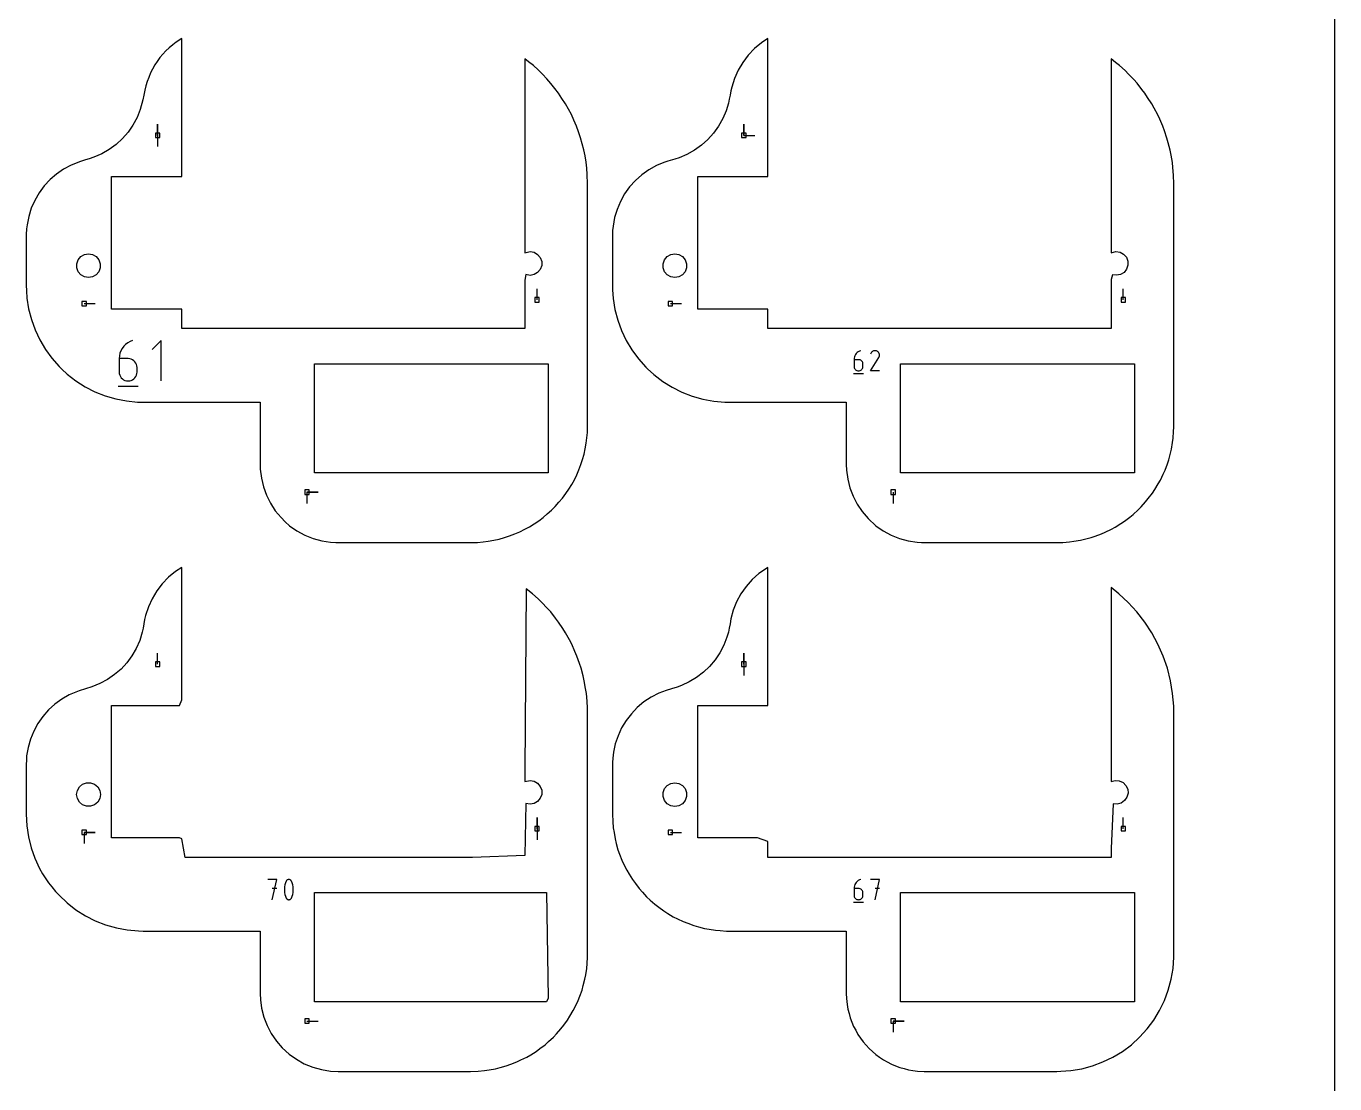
# Model space of a CAD drawing. Extents: x 0 to 400, y 0 to 400.
# Drawn here: x 232.2 to 400, y 74.3 to 209.9 of the extents above; entities that cross this region are included whole.
import ezdxf

# ---------------------------------------------------------------- set-up
doc = ezdxf.new("R2010")
doc.units = 0

msp = doc.modelspace()

# ---------------------------------------------------------------- linework, layer by layer
at = {"layer": 'annotation', "color": 1}
for p, q in [((249.039662, 195.869049), (249.039662, 197.297799)), ((249.039662, 195.869049), (249.039662, 197.297799)), ((249.039662, 197.297799), (249.039662, 195.869049)), ((324.214664, 195.869049), (324.214664, 197.297799)), ((324.214664, 195.869049), (324.214664, 197.297799)), ((324.214664, 197.297799), (324.214664, 195.869049)), ((249.039662, 195.869049), (249.039662, 194.440299)), ((324.214664, 195.869049), (325.643414, 195.869049)), ((296.135298, 184.077108), (296.135297, 183.92648)), ((371.310319, 184.077116), (371.31032, 183.926482)), ((296.135336, 174.968613), (296.135339, 174.817961)), ((297.694814, 174.777935), (297.694814, 176.206684)), ((371.310321, 174.968614), (371.310319, 174.817971)), ((372.869816, 174.777935), (372.869816, 176.206684)), ((239.618562, 174.301685), (241.047312, 174.301684)), ((314.793564, 174.301685), (316.222314, 174.301684)), ((245.83234, 169.559919), (245.502526, 169.436258)), ((245.83234, 169.559919), (245.83234, 169.559919)), ((249.502486, 169.559919), (248.349901, 168.407009)), ((249.502486, 164.3754), (249.502486, 169.559919)), ((244.202875, 167.938301), (244.128468, 167.601605)), ((244.323088, 168.257088), (244.202875, 167.938301)), ((244.486002, 168.553789), (244.323088, 168.257088)), ((244.68851, 168.824232), (244.486002, 168.553789)), ((244.927504, 169.06424), (244.68851, 168.824232)), ((245.199879, 169.269641), (244.927504, 169.06424)), ((245.502526, 169.436258), (245.199879, 169.269641)), ((338.635016, 167.895945), (338.533762, 167.760724)), ((338.754513, 168.01595), (338.635016, 167.895945)), ((338.8907, 168.11865), (338.754513, 168.01595)), ((339.042024, 168.201959), (338.8907, 168.11865)), ((339.206931, 168.263789), (339.042024, 168.201959)), ((339.206931, 168.263789), (339.206931, 168.263789)), ((340.543044, 167.97554), (340.467451, 167.830532)), ((340.603033, 168.060605), (340.543044, 167.97554)), ((340.675006, 168.131615), (340.603033, 168.060605)), ((340.756775, 168.188001), (340.675006, 168.131615)), ((340.84615, 168.229193), (340.756775, 168.188001)), ((340.940942, 168.254625), (340.84615, 168.229193)), ((341.038963, 168.263726), (340.940942, 168.254625)), ((341.138024, 168.255928), (341.038963, 168.263726)), ((341.235935, 168.230663), (341.138024, 168.255928)), ((341.330508, 168.187362), (341.235935, 168.230663)), ((341.415094, 168.127299), (341.330508, 168.187362)), ((341.330508, 168.187362), (341.330508, 168.187362)), ((341.485816, 168.055222), (341.415094, 168.127299)), ((341.542047, 167.973343), (341.485816, 168.055222)), ((341.583158, 167.883869), (341.542047, 167.973343)), ((341.608519, 167.789009), (341.583158, 167.883869)), ((244.128468, 167.601605), (244.102975, 167.251172)), ((244.102975, 167.251172), (244.102975, 165.527985)), ((245.25426, 167.251172), (244.102975, 167.251172)), ((245.461321, 167.232694), (245.25426, 167.251172)), ((245.656158, 167.179401), (245.461321, 167.232694)), ((245.835531, 167.094508), (245.656158, 167.179401)), ((245.9962, 166.981228), (245.835531, 167.094508)), ((246.134922, 166.842776), (245.9962, 166.981228)), ((246.248458, 166.682364), (246.134922, 166.842776)), ((246.333568, 166.503207), (246.248458, 166.682364)), ((246.38701, 166.308519), (246.333568, 166.503207)), ((246.405544, 166.101514), (246.38701, 166.308519)), ((338.354995, 167.284632), (338.342248, 167.109416)), ((338.342248, 167.109416), (338.342248, 166.247822)), ((338.917891, 167.109416), (338.342248, 167.109416)), ((338.342248, 166.247822), (338.342248, 166.247822)), ((338.342248, 166.247822), (338.351542, 166.144269)), ((338.351542, 166.144269), (338.37833, 166.046791)), ((338.392198, 167.45298), (338.354995, 167.284632)), ((338.452305, 167.612373), (338.392198, 167.45298)), ((338.533762, 167.760724), (338.452305, 167.612373)), ((339.021421, 167.100177), (338.917891, 167.109416)), ((339.11884, 167.07353), (339.021421, 167.100177)), ((339.208526, 167.031084), (339.11884, 167.07353)), ((339.28886, 166.974444), (339.208526, 167.031084)), ((339.358222, 166.905217), (339.28886, 166.974444)), ((339.41499, 166.825012), (339.358222, 166.905217)), ((339.457545, 166.735433), (339.41499, 166.825012)), ((339.484266, 166.638089), (339.457545, 166.735433)), ((339.457545, 166.046791), (339.484266, 166.144269)), ((339.493533, 166.534586), (339.484266, 166.638089)), ((339.484266, 166.144269), (339.493533, 166.247822)), ((339.493533, 166.247822), (339.493533, 166.534586)), ((339.493533, 166.534586), (339.493533, 166.534586)), ((340.465826, 165.671509), (341.52965, 167.384129)), ((341.52965, 167.384129), (341.530922, 167.385703)), ((341.52965, 167.384129), (341.52965, 167.384129)), ((341.530922, 167.385703), (341.532141, 167.38729)), ((341.532141, 167.38729), (341.533317, 167.388904)), ((341.533317, 167.388904), (341.534456, 167.390558)), ((341.534456, 167.390558), (341.535567, 167.392265)), ((341.535567, 167.392265), (341.536658, 167.39404)), ((341.536658, 167.39404), (341.537738, 167.395894)), ((341.537738, 167.395894), (341.538813, 167.397843)), ((341.538813, 167.397843), (341.539892, 167.399898)), ((341.539892, 167.399898), (341.583817, 167.494209)), ((341.539892, 167.399898), (341.539892, 167.399898)), ((341.583817, 167.494209), (341.609477, 167.59197)), ((341.617501, 167.690974), (341.608519, 167.789009)), ((341.609477, 167.59197), (341.617501, 167.690974)), ((244.102975, 165.527985), (244.102975, 165.527985)), ((244.102975, 165.527985), (244.121563, 165.320879)), ((244.121563, 165.320879), (244.175139, 165.125922)), ((244.175139, 165.125922), (244.260422, 164.946376)), ((244.260422, 164.946376), (244.374133, 164.785503)), ((244.374133, 164.785503), (244.512989, 164.646564)), ((244.512989, 164.646564), (244.673711, 164.532823)), ((244.673711, 164.532823), (244.853017, 164.44754)), ((245.656158, 164.44754), (245.835531, 164.532823)), ((245.835531, 164.532823), (245.9962, 164.646564)), ((245.9962, 164.646564), (246.134922, 164.785503)), ((246.134922, 164.785503), (246.248458, 164.946376)), ((246.248458, 164.946376), (246.333568, 165.125922)), ((246.333568, 165.125922), (246.38701, 165.320879)), ((246.38701, 165.320879), (246.405544, 165.527985)), ((246.405544, 165.527985), (246.405544, 166.101514)), ((246.405544, 166.101514), (246.405544, 166.101514)), ((338.270151, 165.347497), (339.566281, 165.347497)), ((338.37833, 166.046791), (338.420972, 165.957018)), ((338.420972, 165.957018), (338.477827, 165.876581)), ((338.477827, 165.876581), (338.547255, 165.807112)), ((338.547255, 165.807112), (338.627616, 165.750241)), ((338.627616, 165.750241), (338.717269, 165.7076)), ((338.717269, 165.7076), (338.814574, 165.680819)), ((338.814574, 165.680819), (338.917891, 165.67153)), ((338.917891, 165.67153), (339.021421, 165.680819)), ((338.917891, 165.67153), (338.917891, 165.67153)), ((339.021421, 165.680819), (339.11884, 165.7076)), ((339.11884, 165.7076), (339.208526, 165.750241)), ((339.208526, 165.750241), (339.28886, 165.807112)), ((339.28886, 165.807112), (339.358222, 165.876581)), ((339.358222, 165.876581), (339.41499, 165.957018)), ((339.41499, 165.957018), (339.457545, 166.046791)), ((341.61711, 165.671509), (340.465826, 165.671509)), ((243.95878, 163.727335), (246.55104, 163.727335)), ((244.853017, 164.44754), (245.047627, 164.393979)), ((245.047627, 164.393979), (245.25426, 164.3754)), ((245.25426, 164.3754), (245.461321, 164.393979)), ((245.25426, 164.3754), (245.25426, 164.3754)), ((245.461321, 164.393979), (245.656158, 164.44754)), ((268.180438, 150.114945), (269.609188, 150.114945)), ((268.180438, 150.114945), (269.609188, 150.114945)), ((269.609188, 150.114945), (268.180438, 150.114945)), ((268.180438, 150.114945), (268.180438, 148.686195)), ((343.35544, 150.114945), (343.35544, 148.686195)), ((249.039662, 128.060013), (249.039662, 129.488763)), ((324.214664, 128.060013), (324.214664, 129.488763)), ((324.214664, 128.060013), (324.214664, 129.488763)), ((324.214664, 129.488763), (324.214664, 128.060013)), ((324.214664, 128.060013), (324.214664, 126.631263)), ((297.694814, 106.968898), (297.694814, 108.397648)), ((297.694814, 106.968898), (297.694814, 108.397648)), ((297.694814, 108.397648), (297.694814, 106.968898)), ((372.869816, 106.968898), (372.869816, 108.397648)), ((239.618562, 106.492648), (241.047312, 106.492648)), ((239.618562, 106.492648), (241.047312, 106.492648)), ((241.047312, 106.492648), (239.618562, 106.492648)), ((239.618562, 106.492648), (239.618562, 105.063898)), ((297.694814, 106.968898), (297.694814, 105.540148)), ((314.793564, 106.492648), (316.222314, 106.492648)), ((264.321921, 100.454753), (263.169173, 100.454753)), ((263.745628, 97.862493), (264.321921, 100.454753)), ((264.321921, 99.300379), (263.745628, 99.300379)), ((265.319137, 99.530041), (265.294295, 99.281785)), ((265.294295, 99.281785), (265.294295, 99.032504)), ((265.294295, 99.032504), (265.319137, 98.784116)), ((265.368822, 99.775355), (265.319137, 99.530041)), ((265.443349, 100.01581), (265.368822, 99.775355)), ((265.542718, 100.249487), (265.443349, 100.01581)), ((265.576181, 100.305134), (265.542718, 100.249487)), ((265.542718, 100.249487), (265.542718, 100.249487)), ((265.617885, 100.352556), (265.576181, 100.305134)), ((265.666448, 100.391292), (265.617885, 100.352556)), ((265.72049, 100.420885), (265.666448, 100.391292)), ((265.778631, 100.440875), (265.72049, 100.420885)), ((265.839489, 100.450803), (265.778631, 100.440875)), ((265.901684, 100.450211), (265.839489, 100.450803)), ((265.963835, 100.438639), (265.901684, 100.450211)), ((266.02456, 100.415629), (265.963835, 100.438639)), ((266.047807, 100.403413), (266.02456, 100.415629)), ((266.02456, 100.415629), (266.02456, 100.415629)), ((266.070115, 100.389381), (266.047807, 100.403413)), ((266.091374, 100.373645), (266.070115, 100.389381)), ((266.111478, 100.356315), (266.091374, 100.373645)), ((266.130318, 100.337503), (266.111478, 100.356315)), ((266.147784, 100.317319), (266.130318, 100.337503)), ((266.16377, 100.295875), (266.147784, 100.317319)), ((266.178166, 100.273282), (266.16377, 100.295875)), ((266.190864, 100.24965), (266.178166, 100.273282)), ((266.290715, 100.015491), (266.190864, 100.24965)), ((266.190864, 100.24965), (266.190864, 100.24965)), ((266.365603, 99.774675), (266.290715, 100.015491)), ((266.415529, 99.52912), (266.365603, 99.774675)), ((266.440492, 99.280744), (266.415529, 99.52912)), ((266.415529, 98.783194), (266.440492, 99.031463)), ((266.440492, 99.031463), (266.440492, 99.280744)), ((338.354459, 99.475596), (338.341713, 99.300379)), ((338.341713, 99.300379), (338.341713, 98.438786)), ((338.917355, 99.300379), (338.341713, 99.300379)), ((338.391662, 99.643944), (338.354459, 99.475596)), ((338.451769, 99.803337), (338.391662, 99.643944)), ((338.533226, 99.951688), (338.451769, 99.803337)), ((338.63448, 100.086909), (338.533226, 99.951688)), ((338.753977, 100.206913), (338.63448, 100.086909)), ((338.890164, 100.309614), (338.753977, 100.206913)), ((339.041488, 100.392922), (338.890164, 100.309614)), ((339.020886, 99.29114), (338.917355, 99.300379)), ((339.118304, 99.264494), (339.020886, 99.29114)), ((339.206395, 100.454753), (339.041488, 100.392922)), ((339.207991, 99.222047), (339.118304, 99.264494)), ((339.206395, 100.454753), (339.206395, 100.454753)), ((339.288325, 99.165407), (339.207991, 99.222047)), ((339.357686, 99.096181), (339.288325, 99.165407)), ((339.414454, 99.015975), (339.357686, 99.096181)), ((339.457009, 98.926397), (339.414454, 99.015975)), ((341.61776, 100.454753), (340.465013, 100.454753)), ((341.041468, 97.862493), (341.61776, 100.454753)), ((341.61776, 99.300379), (341.041468, 99.300379)), ((265.319137, 98.784116), (265.368822, 98.538537)), ((265.368822, 98.538537), (265.443349, 98.297685)), ((265.443349, 98.297685), (265.542718, 98.063478)), ((265.542718, 98.063478), (265.542718, 98.063478)), ((265.542718, 98.063478), (265.55537, 98.039893)), ((265.55537, 98.039893), (265.56966, 98.017412)), ((265.56966, 98.017412), (265.585527, 97.996104)), ((265.585527, 97.996104), (265.602911, 97.976035)), ((265.602911, 97.976035), (265.621753, 97.957275)), ((265.621753, 97.957275), (265.641991, 97.939892)), ((265.641991, 97.939892), (265.663566, 97.923954)), ((265.663566, 97.923954), (265.686417, 97.909529)), ((265.686417, 97.909529), (265.710485, 97.896686)), ((265.710485, 97.896686), (265.710485, 97.896686)), ((265.710485, 97.896686), (265.770732, 97.874164)), ((265.770732, 97.874164), (265.832521, 97.862975)), ((265.832521, 97.862975), (265.894454, 97.862662)), ((265.894454, 97.862662), (265.955135, 97.872769)), ((265.955135, 97.872769), (266.013167, 97.89284)), ((266.013167, 97.89284), (266.067152, 97.922419)), ((266.067152, 97.922419), (266.115695, 97.96105)), ((266.115695, 97.96105), (266.157398, 98.008276)), ((266.157398, 98.008276), (266.190864, 98.06364)), ((266.190864, 98.06364), (266.290715, 98.297366)), ((266.190864, 98.06364), (266.190864, 98.06364)), ((266.290715, 98.297366), (266.365603, 98.537856)), ((266.365603, 98.537856), (266.415529, 98.783194)), ((338.269615, 97.538461), (339.565745, 97.538461)), ((338.341713, 98.438786), (338.341713, 98.438786)), ((338.341713, 98.438786), (338.351007, 98.335233)), ((338.351007, 98.335233), (338.377795, 98.237754)), ((338.377795, 98.237754), (338.420436, 98.147981)), ((338.420436, 98.147981), (338.477291, 98.067545)), ((338.477291, 98.067545), (338.54672, 97.998075)), ((338.54672, 97.998075), (338.62708, 97.941205)), ((338.62708, 97.941205), (338.716733, 97.898563)), ((338.716733, 97.898563), (338.814038, 97.871783)), ((338.814038, 97.871783), (338.917355, 97.862493)), ((338.917355, 97.862493), (339.020886, 97.871783)), ((338.917355, 97.862493), (338.917355, 97.862493)), ((339.020886, 97.871783), (339.118304, 97.898563)), ((339.118304, 97.898563), (339.207991, 97.941205)), ((339.207991, 97.941205), (339.288325, 97.998075)), ((339.288325, 97.998075), (339.357686, 98.067545)), ((339.357686, 98.067545), (339.414454, 98.147981)), ((339.414454, 98.147981), (339.457009, 98.237754)), ((339.48373, 98.829053), (339.457009, 98.926397)), ((339.457009, 98.237754), (339.48373, 98.335233)), ((339.492997, 98.72555), (339.48373, 98.829053)), ((339.48373, 98.335233), (339.492997, 98.438786)), ((339.492997, 98.438786), (339.492997, 98.72555)), ((339.492997, 98.72555), (339.492997, 98.72555)), ((268.180438, 82.305909), (269.609188, 82.305909)), ((343.35544, 82.305909), (344.78419, 82.305909)), ((343.35544, 82.305909), (344.78419, 82.305909)), ((344.78419, 82.305909), (343.35544, 82.305909)), ((343.35544, 82.305909), (343.35544, 80.877159))]:
    msp.add_line(p, q, dxfattribs=at)
at = {"layer": 'boundary', "color": 5}
for p, q in [((252.135287, 208.285578), (251.426439, 207.809645)), ((252.135287, 198.887474), (252.135287, 208.285578)), ((327.310289, 208.285578), (326.485848, 207.728706)), ((327.310289, 198.044945), (327.310289, 208.285578)), ((250.109372, 206.722616), (249.700152, 206.262779)), ((250.518249, 207.086485), (250.109372, 206.722616)), ((250.978084, 207.495703), (250.518249, 207.086485)), ((251.426439, 207.809645), (250.978084, 207.495703)), ((325.587836, 206.992674), (324.781343, 206.157364)), ((326.485848, 207.728706), (325.587836, 206.992674)), ((248.669271, 204.901312), (248.377128, 204.3595)), ((248.983213, 205.349667), (248.669271, 204.901312)), ((249.336281, 205.853901), (248.983213, 205.349667)), ((249.700152, 206.262779), (249.336281, 205.853901)), ((296.61276, 205.305705), (296.135286, 205.685312)), ((296.135286, 205.685312), (296.135286, 197.404791)), ((297.225622, 204.810677), (296.61276, 205.305705)), ((297.823563, 204.260233), (297.225622, 204.810677)), ((324.077276, 205.234074), (323.485158, 204.235293)), ((324.781343, 206.157364), (324.077276, 205.234074)), ((371.884875, 205.228497), (371.310288, 205.685312)), ((371.310288, 205.685312), (371.310288, 195.720618)), ((372.377175, 204.830851), (371.884875, 205.228497)), ((373.096731, 204.168452), (372.377175, 204.830851)), ((247.890093, 203.305664), (247.688011, 202.796993)), ((248.117361, 203.877731), (247.890093, 203.305664)), ((248.377128, 204.3595), (248.117361, 203.877731)), ((298.396256, 203.719235), (297.823563, 204.260233)), ((298.9467, 203.121294), (298.396256, 203.719235)), ((299.475783, 202.537576), (298.9467, 203.121294)), ((323.012995, 203.174521), (322.667172, 202.066108)), ((323.485158, 204.235293), (323.012995, 203.174521)), ((373.556763, 203.73388), (373.096731, 204.168452)), ((374.219162, 203.014325), (373.556763, 203.73388)), ((247.38703, 201.673724), (247.277029, 201.038087)), ((247.528693, 202.202412), (247.38703, 201.673724)), ((247.688011, 202.796993), (247.528693, 202.202412)), ((299.974853, 201.896382), (299.475783, 202.537576)), ((300.457149, 201.27345), (299.974853, 201.896382)), ((322.542819, 201.562702), (322.452031, 201.038087)), ((322.667172, 202.066108), (322.542819, 201.562702)), ((374.644162, 202.545437), (374.219162, 203.014325)), ((375.244739, 201.773829), (374.644162, 202.545437)), ((375.632156, 201.273441), (375.244739, 201.773829)), ((247.153292, 200.408838), (246.818008, 199.172694)), ((247.277029, 201.038087), (247.153292, 200.408838)), ((300.88976, 200.615042), (300.457149, 201.27345)), ((301.334393, 199.934498), (300.88976, 200.615042)), ((301.714725, 199.244569), (301.334393, 199.934498)), ((322.251698, 200.019322), (321.947272, 199.027055)), ((322.351865, 200.528704), (322.251698, 200.019322)), ((322.452031, 201.038087), (322.351865, 200.528704)), ((375.979664, 200.744557), (375.632156, 201.273441)), ((376.51473, 199.925597), (375.979664, 200.744557)), ((376.820243, 199.371392), (376.51473, 199.925597)), ((246.403378, 198.154383), (245.879339, 197.187812)), ((246.818008, 199.172694), (246.403378, 198.154383)), ((252.135287, 190.592473), (252.135287, 198.887474)), ((302.101539, 198.529799), (301.714725, 199.244569)), ((302.427307, 197.812491), (302.101539, 198.529799)), ((321.947272, 199.027055), (321.516912, 198.014653)), ((327.310289, 190.592473), (327.310289, 198.044945)), ((377.285731, 198.511244), (376.820243, 199.371392)), ((377.547414, 197.935046), (377.285731, 198.511244)), ((245.879339, 197.187812), (245.252246, 196.284692)), ((296.135286, 197.404791), (296.135286, 190.004865)), ((302.753775, 197.06822), (302.427307, 197.812491)), ((303.023022, 196.327841), (302.753775, 197.06822)), ((320.977888, 197.055685), (320.336736, 196.161767)), ((321.516912, 198.014653), (320.977888, 197.055685)), ((377.940282, 197.039398), (377.547414, 197.935046)), ((378.156562, 196.444667), (377.940282, 197.039398)), ((378.474125, 195.519634), (378.156562, 196.444667)), ((243.720426, 194.711675), (242.83426, 194.060839)), ((244.529691, 195.455967), (243.720426, 194.711675)), ((245.252246, 196.284692), (244.529691, 195.455967)), ((303.286913, 195.559152), (303.023022, 196.327841)), ((303.498021, 194.800148), (303.286913, 195.559152)), ((303.697535, 194.012292), (303.498021, 194.800148)), ((319.601219, 195.343735), (318.780246, 194.611496)), ((320.336736, 196.161767), (319.601219, 195.343735)), ((371.310288, 195.720618), (371.310288, 189.072307)), ((378.643704, 194.909943), (378.474125, 195.519634)), ((378.883797, 193.961845), (378.643704, 194.909943)), ((240.874985, 193.069841), (240.266837, 192.862066)), ((241.881935, 193.511342), (240.874985, 193.069841)), ((242.83426, 194.060839), (241.881935, 193.511342)), ((303.84924, 193.23922), (303.697535, 194.012292)), ((303.983009, 192.43758), (303.84924, 193.23922)), ((315.908535, 193.012446), (315.348536, 192.834573)), ((316.922651, 193.438748), (315.908535, 193.012446)), ((317.883767, 193.973926), (316.922651, 193.438748)), ((318.780246, 194.611496), (317.883767, 193.973926)), ((379.005659, 193.340852), (378.883797, 193.961845)), ((379.166635, 192.376167), (379.005659, 193.340852)), ((236.986474, 191.542674), (236.075933, 190.916816)), ((237.960568, 192.064136), (236.986474, 191.542674)), ((239.160988, 192.528487), (237.960568, 192.064136)), ((239.777033, 192.717739), (239.160988, 192.528487)), ((240.266837, 192.862066), (239.777033, 192.717739)), ((304.074399, 191.655082), (303.983009, 192.43758)), ((304.141511, 190.845134), (304.074399, 191.655082)), ((312.028303, 191.466531), (311.126987, 190.82643)), ((312.994802, 192.003167), (312.028303, 191.466531)), ((313.954647, 192.411337), (312.994802, 192.003167)), ((314.453341, 192.564538), (313.954647, 192.411337)), ((315.348536, 192.834573), (314.453341, 192.564538)), ((379.240046, 191.747604), (379.166635, 192.376167)), ((379.320809, 190.77292), (379.240046, 191.747604)), ((235.240089, 190.19422), (234.489166, 189.383729)), ((236.075933, 190.916816), (235.240089, 190.19422)), ((243.135285, 186.622114), (243.135285, 190.592473)), ((243.135285, 190.592473), (248.640106, 190.592473)), ((248.640106, 190.592473), (252.135287, 190.592473)), ((296.135286, 190.004865), (296.135286, 180.823498)), ((304.180439, 189.651547), (304.141511, 190.845134)), ((304.180439, 188.729672), (304.180439, 189.651547)), ((310.301884, 190.090697), (309.563088, 189.268335)), ((311.126987, 190.82643), (310.301884, 190.090697)), ((318.310287, 186.783582), (318.310287, 190.592473)), ((318.310287, 190.592473), (324.170116, 190.592473)), ((324.170116, 190.592473), (327.310289, 190.592473)), ((379.355441, 189.651547), (379.320809, 190.77292)), ((379.355441, 188.542172), (379.355441, 189.651547)), ((233.832352, 188.495257), (233.277689, 187.539678)), ((234.489166, 189.383729), (233.832352, 188.495257)), ((304.180439, 162.925694), (304.180439, 188.729672)), ((308.919636, 188.369406), (308.379411, 187.404909)), ((309.563088, 189.268335), (308.919636, 188.369406)), ((371.310288, 189.072307), (371.310288, 180.823498)), ((379.355441, 163.795012), (379.355441, 188.542172)), ((232.83196, 186.528684), (232.500619, 185.474645)), ((233.277689, 187.539678), (232.83196, 186.528684)), ((243.135285, 180.047657), (243.135285, 186.622114)), ((307.949015, 186.386646), (307.633716, 185.327076)), ((308.379411, 187.404909), (307.949015, 186.386646)), ((318.310287, 179.785135), (318.310287, 186.783582)), ((232.500619, 185.474645), (232.287719, 184.39046)), ((307.633716, 185.327076), (307.437371, 184.239165)), ((232.183145, 183.176122), (232.180437, 178.454614)), ((232.22467, 183.879374), (232.183145, 183.176122)), ((232.287719, 184.39046), (232.22467, 183.879374)), ((307.356171, 183.100056), (307.355439, 178.82307)), ((307.386212, 183.69199), (307.356171, 183.100056)), ((307.437371, 184.239165), (307.386212, 183.69199)), ((243.135285, 173.592472), (243.135285, 180.047657)), ((296.135286, 180.823498), (296.792848, 180.972549)), ((296.792848, 180.972549), (297.314431, 180.88058)), ((297.314431, 180.88058), (297.773099, 180.615766)), ((297.773099, 180.615766), (298.113538, 180.210049)), ((298.113538, 180.210049), (298.294682, 179.712362)), ((298.294682, 179.712362), (298.294682, 179.182735)), ((318.310287, 173.592472), (318.310287, 179.785135)), ((371.310288, 180.823498), (371.931566, 180.969375)), ((371.931566, 180.969375), (372.454251, 180.890007)), ((372.454251, 180.890007), (372.918265, 180.636657)), ((372.918265, 180.636657), (373.267649, 180.239885)), ((373.267649, 180.239885), (373.460257, 179.747544)), ((373.460257, 179.747544), (373.472859, 179.219019)), ((232.180437, 178.454614), (232.180437, 176.651547)), ((296.271266, 178.014518), (296.135286, 177.291464)), ((296.792848, 177.922549), (296.271266, 178.014518)), ((297.314431, 178.014518), (296.792848, 177.922549)), ((297.773099, 178.279331), (297.314431, 178.014518)), ((298.113538, 178.685049), (297.773099, 178.279331)), ((298.294682, 179.182735), (298.113538, 178.685049)), ((307.355439, 178.82307), (307.355439, 176.651547)), ((371.48145, 178.005091), (371.310288, 177.370703)), ((372.004135, 177.925723), (371.48145, 178.005091)), ((372.522443, 178.029911), (372.004135, 177.925723)), ((372.973856, 178.305086), (372.522443, 178.029911)), ((373.303933, 178.71806), (372.973856, 178.305086)), ((373.472859, 179.219019), (373.303933, 178.71806)), ((232.180437, 176.651547), (232.206121, 175.926108)), ((296.135286, 177.291464), (296.135286, 173.993336)), ((307.355439, 176.651547), (307.373295, 176.060691)), ((371.310288, 177.370703), (371.310288, 173.698693)), ((232.206121, 175.926108), (232.271417, 175.013103)), ((232.271417, 175.013103), (232.49188, 173.618138)), ((307.373295, 176.060691), (307.451934, 174.961113)), ((307.451934, 174.961113), (307.678334, 173.5615)), ((232.49188, 173.618138), (232.842591, 172.250125)), ((248.67261, 173.592472), (243.135285, 173.592472)), ((252.135287, 173.592472), (248.67261, 173.592472)), ((252.135287, 172.420405), (252.135287, 173.592472)), ((296.135286, 173.993336), (296.135286, 171.092471)), ((307.678334, 173.5615), (308.035891, 172.18954)), ((324.199318, 173.592472), (318.310287, 173.592472)), ((327.310289, 173.592472), (324.199318, 173.592472)), ((327.310289, 172.539452), (327.310289, 173.592472)), ((371.310288, 173.698693), (371.310288, 171.092471)), ((232.842591, 172.250125), (233.320435, 170.921199)), ((252.135287, 171.092471), (252.135287, 172.420405)), ((308.035891, 172.18954), (308.521407, 170.857498)), ((327.310289, 171.092471), (327.310289, 172.539452)), ((233.320435, 170.921199), (233.921161, 169.643148)), ((233.921161, 169.643148), (234.639443, 168.427307)), ((257.070369, 171.092471), (252.135287, 171.092471)), ((264.748545, 171.092471), (257.070369, 171.092471)), ((268.586944, 171.092471), (264.748545, 171.092471)), ((277.620095, 171.092471), (268.586944, 171.092471)), ((292.417073, 171.092471), (277.620095, 171.092471)), ((296.135286, 171.092471), (292.417073, 171.092471)), ((308.521407, 170.857498), (309.13053, 169.577282)), ((309.13053, 169.577282), (309.857821, 168.36033)), ((331.744111, 171.092471), (327.310289, 171.092471)), ((340.369112, 171.092471), (331.744111, 171.092471)), ((343.817641, 171.092471), (340.369112, 171.092471)), ((353.964703, 171.092471), (343.817641, 171.092471)), ((367.258742, 171.092471), (353.964703, 171.092471)), ((371.310288, 171.092471), (367.258742, 171.092471)), ((234.639443, 168.427307), (235.468895, 167.284461)), ((309.857821, 168.36033), (310.696765, 167.217524)), ((235.468895, 167.284461), (236.402156, 166.224745)), ((236.402156, 166.224745), (236.753638, 165.873263)), ((310.696765, 167.217524), (311.639863, 166.159074)), ((311.639863, 166.159074), (311.862969, 165.935968)), ((236.753638, 165.873263), (237.430943, 165.257554)), ((237.430943, 165.257554), (238.546119, 164.391461)), ((311.862969, 165.935968), (312.67868, 165.194439)), ((312.67868, 165.194439), (313.803924, 164.332235)), ((238.546119, 164.391461), (239.737789, 163.634146)), ((239.737789, 163.634146), (240.995373, 162.992319)), ((240.995373, 162.992319), (242.307716, 162.471664)), ((304.178301, 158.472049), (304.180439, 162.925694)), ((313.803924, 164.332235), (315.005531, 163.580168)), ((315.005531, 163.580168), (316.272756, 162.944955)), ((316.272756, 162.944955), (317.594273, 162.432266)), ((379.352868, 158.435542), (379.355441, 163.795012)), ((242.307716, 162.471664), (243.663165, 162.076792)), ((243.663165, 162.076792), (245.049693, 161.811198)), ((245.049693, 161.811198), (246.455001, 161.677226)), ((246.455001, 161.677226), (247.180436, 161.651546)), ((247.180436, 161.651546), (251.433417, 161.651546)), ((251.433417, 161.651546), (262.180438, 161.651546)), ((262.180438, 161.651546), (262.180438, 155.919801)), ((317.594273, 162.432266), (318.958258, 162.046677)), ((318.958258, 162.046677), (320.352515, 161.791631)), ((320.352515, 161.791631), (321.764585, 161.669398)), ((321.764585, 161.669398), (322.355438, 161.651546)), ((322.355438, 161.651546), (327.477515, 161.651546)), ((327.477515, 161.651546), (337.35544, 161.651546)), ((337.35544, 161.651546), (337.35544, 156.383319)), ((304.095281, 157.068012), (304.146487, 157.783969)), ((304.146487, 157.783969), (304.178301, 158.472049)), ((379.265978, 157.027434), (379.327599, 157.889009)), ((379.327599, 157.889009), (379.352868, 158.435542)), ((303.88109, 155.677955), (304.000118, 156.385801)), ((304.000118, 156.385801), (304.095281, 157.068012)), ((337.35544, 156.383319), (337.35544, 153.651544)), ((379.047154, 155.633749), (379.190392, 156.485564)), ((379.190392, 156.485564), (379.265978, 157.027434)), ((262.180438, 155.919801), (262.180438, 153.651544)), ((303.537606, 154.314108), (303.723384, 155.007436)), ((303.723384, 155.007436), (303.88109, 155.677955)), ((378.698327, 154.266822), (378.921891, 155.101165)), ((378.921891, 155.101165), (379.047154, 155.633749)), ((262.180438, 153.651544), (262.205851, 153.06949)), ((262.205851, 153.06949), (262.339293, 151.929164)), ((302.789641, 152.358349), (303.067868, 152.988476)), ((303.067868, 152.988476), (303.318706, 153.661003)), ((303.318706, 153.661003), (303.537606, 154.314108)), ((337.35544, 153.651544), (337.386046, 152.950547)), ((337.386046, 152.950547), (337.533908, 151.805994)), ((378.00161, 152.438257), (378.222601, 152.938758)), ((378.222601, 152.938758), (378.524458, 153.74807)), ((378.524458, 153.74807), (378.698327, 154.266822)), ((262.339293, 151.929164), (262.602693, 150.811771)), ((301.767241, 150.498044), (302.140825, 151.110947)), ((302.140825, 151.110947), (302.476007, 151.712709)), ((302.476007, 151.712709), (302.789641, 152.358349)), ((337.533908, 151.805994), (337.812748, 150.686185)), ((376.908389, 150.445768), (377.357956, 151.18333)), ((377.357956, 151.18333), (377.624186, 151.661301)), ((377.624186, 151.661301), (378.00161, 152.438257)), ((262.602693, 150.811771), (262.992545, 149.732085)), ((262.992545, 149.732085), (263.503678, 148.704359)), ((300.947814, 149.355156), (301.377966, 149.92977)), ((301.377966, 149.92977), (301.767241, 150.498044)), ((337.812748, 150.686185), (338.218827, 149.606069)), ((338.218827, 149.606069), (338.746714, 148.580043)), ((376.081553, 149.302912), (376.599193, 149.994397)), ((376.599193, 149.994397), (376.908389, 150.445768)), ((263.503678, 148.704359), (264.12931, 147.742173)), ((264.12931, 147.742173), (264.861157, 146.858227)), ((299.006754, 147.32421), (299.53788, 147.807035)), ((299.53788, 147.807035), (300.024946, 148.2941)), ((300.024946, 148.2941), (300.507768, 148.825226)), ((300.507768, 148.825226), (300.947814, 149.355156)), ((338.746714, 148.580043), (339.389346, 147.6218)), ((374.124986, 147.274949), (374.764138, 147.855976)), ((374.764138, 147.855976), (375.151007, 148.242845)), ((375.151007, 148.242845), (375.732031, 148.881996)), ((375.732031, 148.881996), (376.081553, 149.302912)), ((264.861157, 146.858227), (265.38712, 146.332265)), ((265.38712, 146.332265), (265.967272, 145.815972)), ((296.721034, 145.691153), (297.333935, 146.064736)), ((297.333935, 146.064736), (297.902209, 146.454014)), ((297.902209, 146.454014), (298.476825, 146.884164)), ((298.476825, 146.884164), (299.006754, 147.32421)), ((339.389346, 147.6218), (340.138137, 146.744114)), ((340.138137, 146.744114), (341.146715, 145.812445)), ((371.823653, 145.649025), (372.561212, 146.098591)), ((372.561212, 146.098591), (373.012584, 146.407788)), ((373.012584, 146.407788), (373.704072, 146.925427)), ((373.704072, 146.925427), (374.124986, 147.274949)), ((265.967272, 145.815972), (266.907235, 145.154968)), ((266.907235, 145.154968), (267.916833, 144.606202)), ((267.916833, 144.606202), (268.982725, 144.176917)), ((293.517873, 144.294373), (294.170979, 144.513272)), ((294.170979, 144.513272), (294.843506, 144.764113)), ((294.843506, 144.764113), (295.473632, 145.04234)), ((295.473632, 145.04234), (296.119271, 145.355974)), ((296.119271, 145.355974), (296.721034, 145.691153)), ((341.146715, 145.812445), (342.091866, 145.148973)), ((342.091866, 145.148973), (343.10721, 144.598917)), ((343.10721, 144.598917), (344.1792, 144.169603)), ((368.740161, 144.308653), (369.258914, 144.482522)), ((369.258914, 144.482522), (370.068226, 144.784381)), ((370.068226, 144.784381), (370.568726, 145.005373)), ((370.568726, 145.005373), (371.345682, 145.382796)), ((371.345682, 145.382796), (371.823653, 145.649025)), ((268.982725, 144.176917), (270.09082, 143.872794)), ((270.09082, 143.872794), (271.226473, 143.697842)), ((271.226473, 143.697842), (271.889411, 143.664248)), ((271.889411, 143.664248), (275.018718, 143.651541)), ((275.018718, 143.651541), (289.180436, 143.651541)), ((289.180436, 143.651541), (290.048013, 143.685492)), ((290.048013, 143.685492), (290.763968, 143.736698)), ((290.763968, 143.736698), (291.44618, 143.831862)), ((291.44618, 143.831862), (292.154027, 143.95089)), ((292.154027, 143.95089), (292.824546, 144.108596)), ((292.824546, 144.108596), (293.517873, 144.294373)), ((344.1792, 144.169603), (345.29353, 143.866772)), ((345.29353, 143.866772), (346.435332, 143.694454)), ((346.435332, 143.694454), (347.004942, 143.666845)), ((347.004942, 143.666845), (350.773722, 143.651541)), ((350.773722, 143.651541), (364.355438, 143.651541)), ((364.355438, 143.651541), (365.117975, 143.679382)), ((365.117975, 143.679382), (365.979548, 143.741004)), ((365.979548, 143.741004), (366.521419, 143.816591)), ((366.521419, 143.816591), (367.373235, 143.959828)), ((367.373235, 143.959828), (367.905818, 144.085091)), ((367.905818, 144.085091), (368.740161, 144.308653)), ((251.338695, 139.939169), (250.43823, 139.206238)), ((252.135287, 140.476541), (251.338695, 139.939169)), ((252.135287, 123.495678), (252.135287, 140.476541)), ((326.153086, 139.686667), (325.284374, 138.91358)), ((326.860474, 140.181986), (326.153086, 139.686667)), ((327.310289, 140.476541), (326.860474, 140.181986)), ((327.310289, 126.023264), (327.310289, 140.476541)), ((249.628942, 138.373724), (248.921774, 137.452886)), ((250.43823, 139.206238), (249.628942, 138.373724)), ((296.307683, 137.739215), (296.135286, 114.438196)), ((297.10642, 137.104194), (296.307683, 137.739215)), ((324.511284, 138.044864), (323.844273, 137.092276)), ((325.284374, 138.91358), (324.511284, 138.044864)), ((372.281422, 137.104194), (371.310288, 137.876276)), ((371.310288, 137.876276), (371.310288, 119.490715)), ((248.326291, 136.45618), (247.850545, 135.397079)), ((248.921774, 137.452886), (248.326291, 136.45618)), ((297.846245, 136.423136), (297.10642, 137.104194)), ((298.322571, 135.984646), (297.846245, 136.423136)), ((299.003629, 135.244821), (298.322571, 135.984646)), ((323.292363, 136.068695), (322.863013, 134.987956)), ((323.844273, 137.092276), (323.292363, 136.068695)), ((373.497573, 135.984646), (372.281422, 137.104194)), ((374.61712, 134.768496), (373.497573, 135.984646)), ((247.500969, 134.28991), (247.37315, 133.784479)), ((247.850545, 135.397079), (247.500969, 134.28991)), ((299.442118, 134.768496), (299.003629, 135.244821)), ((300.059613, 133.975153), (299.442118, 134.768496)), ((322.863013, 134.987956), (322.562033, 133.864687)), ((375.632185, 133.464364), (374.61712, 134.768496)), ((247.17098, 132.68975), (247.06493, 132.150449)), ((247.277029, 133.22905), (247.17098, 132.68975)), ((247.37315, 133.784479), (247.277029, 133.22905)), ((300.457202, 133.46434), (300.059613, 133.975153)), ((301.00734, 132.62231), (300.457202, 133.46434)), ((301.361514, 132.080214), (301.00734, 132.62231)), ((322.342444, 132.67176), (322.239644, 132.148985)), ((322.452031, 133.22905), (322.342444, 132.67176)), ((322.562033, 133.864687), (322.452031, 133.22905)), ((376.536516, 132.080214), (375.632185, 133.464364)), ((246.736174, 131.103081), (246.2934, 130.095343)), ((247.06493, 132.150449), (246.736174, 131.103081)), ((301.840115, 131.195837), (301.361514, 132.080214)), ((302.148255, 130.626443), (301.840115, 131.195837)), ((322.048391, 131.539998), (321.652806, 130.514532)), ((322.239644, 132.148985), (322.048391, 131.539998)), ((377.323257, 130.626443), (376.536516, 132.080214)), ((246.2934, 130.095343), (245.742549, 129.142374)), ((302.552189, 129.705565), (302.148255, 130.626443)), ((302.812257, 129.112671), (302.552189, 129.705565)), ((321.146911, 129.538756), (320.536839, 128.624493)), ((321.652806, 130.514532), (321.146911, 129.538756)), ((377.987259, 129.112671), (377.323257, 130.626443)), ((245.090303, 128.255719), (244.344556, 127.446126)), ((245.742549, 129.142374), (245.090303, 128.255719)), ((303.138766, 128.161581), (302.812257, 129.112671)), ((303.348984, 127.549236), (303.138766, 128.161581)), ((303.59584, 126.574431), (303.348984, 127.549236)), ((319.829979, 127.782821), (319.034892, 127.023936)), ((320.536839, 128.624493), (319.829979, 127.782821)), ((378.523986, 127.549236), (377.987259, 129.112671)), ((378.929776, 125.946817), (378.523986, 127.549236)), ((242.609725, 126.096298), (241.64167, 125.572421)), ((243.514342, 126.723398), (242.609725, 126.096298)), ((244.344556, 127.446126), (243.514342, 126.723398)), ((303.754774, 125.946817), (303.59584, 126.574431)), ((303.920286, 124.954958), (303.754774, 125.946817)), ((318.161212, 126.357036), (317.219531, 125.790202)), ((319.034892, 127.023936), (318.161212, 126.357036)), ((327.310289, 122.783437), (327.310289, 126.023264)), ((379.20185, 124.316363), (378.929776, 125.946817)), ((238.985056, 124.665404), (237.708706, 124.146014)), ((239.777033, 124.908702), (238.985056, 124.665404)), ((240.6219, 125.158114), (239.777033, 124.908702)), ((241.64167, 125.572421), (240.6219, 125.158114)), ((304.026848, 124.316363), (303.920286, 124.954958)), ((304.109885, 123.314223), (304.026848, 124.316363)), ((313.306013, 124.328922), (312.322722, 123.825833)), ((314.270039, 124.699191), (313.306013, 124.328922)), ((314.952035, 124.908702), (314.270039, 124.699191)), ((315.675023, 125.12174), (314.952035, 124.908702)), ((316.221257, 125.330298), (315.675023, 125.12174)), ((317.219531, 125.790202), (316.221257, 125.330298)), ((379.33835, 122.66901), (379.20185, 124.316363)), ((235.854166, 122.946061), (235.03754, 122.19996)), ((236.748202, 123.597402), (235.854166, 122.946061)), ((237.708706, 124.146014), (236.748202, 123.597402)), ((243.135285, 120.266288), (243.135285, 122.783437)), ((243.135285, 122.783437), (251.835177, 122.783437)), ((251.835177, 122.783437), (252.135287, 123.495678)), ((304.168546, 122.417617), (304.109885, 123.314223)), ((310.552162, 122.51053), (309.786557, 121.714411)), ((311.401012, 123.21722), (310.552162, 122.51053)), ((312.322722, 123.825833), (311.401012, 123.21722)), ((318.310288, 119.781885), (318.310287, 122.783437)), ((318.310287, 122.783437), (325.945156, 122.783437)), ((325.945156, 122.783437), (327.310289, 122.783437)), ((379.355441, 121.84251), (379.33835, 122.66901)), ((234.308313, 121.368231), (233.675408, 120.461048)), ((235.03754, 122.19996), (234.308313, 121.368231)), ((304.180439, 121.84251), (304.168546, 122.417617)), ((304.180439, 119.233136), (304.180439, 121.84251)), ((309.113563, 120.838602), (308.541419, 119.893821)), ((309.786557, 121.714411), (309.113563, 120.838602)), ((379.355441, 119.795635), (379.355441, 121.84251)), ((233.146577, 119.489513), (232.728281, 118.465513)), ((233.675408, 120.461048), (233.146577, 119.489513)), ((243.135285, 109.875928), (243.135285, 120.266288)), ((304.180439, 102.940521), (304.180439, 119.233136)), ((308.541419, 119.893821), (308.077125, 118.891629)), ((318.310288, 110.663492), (318.310288, 119.781885)), ((371.310288, 119.490715), (371.310288, 116.600482)), ((379.355441, 100.332566), (379.355441, 119.795635)), ((232.728281, 118.465513), (232.425643, 117.401578)), ((307.72636, 117.844287), (307.493415, 116.764612)), ((308.077125, 118.891629), (307.72636, 117.844287)), ((232.242362, 116.310726), (232.203614, 115.777209)), ((232.425643, 117.401578), (232.242362, 116.310726)), ((307.394492, 115.998228), (307.359437, 115.445767)), ((307.493415, 116.764612), (307.394492, 115.998228)), ((371.310288, 116.600482), (371.310288, 113.014461)), ((232.203614, 115.777209), (232.180437, 115.201815)), ((232.180437, 115.201815), (232.180437, 113.961684)), ((296.135286, 114.438196), (296.135286, 113.802809)), ((307.359437, 115.445767), (307.355439, 112.856315)), ((232.180437, 113.961684), (232.180437, 108.842511)), ((296.135286, 113.802809), (296.135286, 113.014461)), ((296.135286, 113.014461), (296.792849, 113.163513)), ((296.792849, 113.163513), (297.314431, 113.071543)), ((297.314431, 113.071543), (297.773099, 112.80673)), ((297.773099, 112.80673), (298.113538, 112.401013)), ((307.355439, 112.856315), (307.355439, 108.842511)), ((371.310288, 113.014461), (371.832059, 113.151633)), ((371.832059, 113.151633), (372.357767, 113.106823)), ((372.357767, 113.106823), (372.836443, 112.884914)), ((372.836443, 112.884914), (373.210356, 112.512672)), ((373.210356, 112.512672), (373.434404, 112.034991)), ((298.113538, 110.876013), (297.773099, 110.470295)), ((298.113538, 112.401013), (298.294682, 111.903326)), ((298.294682, 111.373699), (298.113538, 110.876013)), ((298.294682, 111.903326), (298.294682, 111.373699)), ((373.346148, 110.999552), (373.044488, 110.566681)), ((373.481565, 111.50949), (373.346148, 110.999552)), ((373.434404, 112.034991), (373.481565, 111.50949)), ((243.135285, 105.783436), (243.135285, 109.875928)), ((296.271266, 110.205481), (296.135286, 103.532514)), ((296.792849, 110.113513), (296.271266, 110.205481)), ((297.314431, 110.205481), (296.792849, 110.113513)), ((297.773099, 110.470295), (297.314431, 110.205481)), ((318.310287, 105.783436), (318.310288, 110.663492)), ((371.577935, 110.170201), (371.310288, 104.416443)), ((372.103642, 110.125392), (371.577935, 110.170201)), ((372.612971, 110.263089), (372.103642, 110.125392)), ((373.044488, 110.566681), (372.612971, 110.263089)), ((232.180437, 108.842511), (232.268245, 107.31721)), ((307.355439, 108.842511), (307.403217, 107.876927)), ((307.403217, 107.876927), (307.461519, 107.061723)), ((232.268245, 107.31721), (232.480758, 105.906623)), ((232.480758, 105.906623), (232.826394, 104.522623)), ((251.837968, 105.783436), (243.135285, 105.783436)), ((252.135287, 105.682798), (251.837968, 105.783436)), ((307.461519, 107.061723), (307.562704, 106.46)), ((307.562704, 106.46), (307.698235, 105.654031)), ((325.957851, 105.783436), (318.310287, 105.783436)), ((327.310289, 105.325654), (325.957851, 105.783436)), ((232.826394, 104.522623), (233.302025, 103.177746)), ((252.559032, 103.283434), (252.135287, 105.682798)), ((307.698235, 105.654031), (307.85616, 105.06465)), ((307.85616, 105.06465), (308.06769, 104.275212)), ((308.06769, 104.275212), (308.280924, 103.703512)), ((327.310289, 103.283434), (327.310289, 105.325654)), ((371.310288, 104.416443), (371.310288, 103.283434)), ((233.302025, 103.177746), (233.903336, 101.88417)), ((269.088202, 103.283434), (252.559032, 103.283434)), ((288.146548, 103.283434), (269.088202, 103.283434)), ((289.417074, 103.283434), (288.146548, 103.283434)), ((296.135286, 103.532514), (289.417074, 103.283434)), ((304.176188, 90.485546), (304.180439, 102.940521)), ((308.280924, 103.703512), (308.566539, 102.937757)), ((308.566539, 102.937757), (308.833149, 102.388914)), ((308.833149, 102.388914), (309.190256, 101.653776)), ((329.237813, 103.283434), (327.310289, 103.283434)), ((342.596932, 103.283434), (329.237813, 103.283434)), ((344.096118, 103.283434), (342.596932, 103.283434)), ((359.812732, 103.283434), (344.096118, 103.283434)), ((365.592076, 103.283434), (359.812732, 103.283434)), ((371.310288, 103.283434), (365.592076, 103.283434)), ((233.903336, 101.88417), (234.283178, 101.193445)), ((234.283178, 101.193445), (234.624889, 100.653607)), ((309.190256, 101.653776), (309.507832, 101.132761)), ((309.507832, 101.132761), (309.933204, 100.434895)), ((234.624889, 100.653607), (235.052176, 100.023893)), ((235.052176, 100.023893), (235.460145, 99.497206)), ((235.460145, 99.497206), (235.926921, 98.931124)), ((309.933204, 100.434895), (310.298865, 99.946427)), ((310.298865, 99.946427), (310.788644, 99.292157)), ((310.788644, 99.292157), (311.199083, 98.840659)), ((379.35119, 90.485546), (379.355441, 100.332566)), ((235.926921, 98.931124), (236.401543, 98.425438)), ((236.401543, 98.425438), (237.440556, 97.448009)), ((237.440556, 97.448009), (238.567775, 96.573769)), ((311.199083, 98.840659), (311.748839, 98.235907)), ((311.748839, 98.235907), (312.200337, 97.825469)), ((312.200337, 97.825469), (312.805088, 97.275715)), ((238.567775, 96.573769), (239.772991, 95.810636)), ((239.772991, 95.810636), (241.045288, 95.165524)), ((312.805088, 97.275715), (313.293556, 96.910052)), ((313.293556, 96.910052), (313.947827, 96.42027)), ((313.947827, 96.42027), (314.468841, 96.102695)), ((314.468841, 96.102695), (315.166705, 95.677324)), ((315.166705, 95.677324), (315.715547, 95.410713)), ((241.045288, 95.165524), (242.373153, 94.644271)), ((242.373153, 94.644271), (243.74455, 94.251599)), ((243.74455, 94.251599), (245.14706, 93.991066)), ((245.14706, 93.991066), (246.567988, 93.865029)), ((315.715547, 95.410713), (316.450684, 95.053605)), ((316.450684, 95.053605), (317.022386, 94.840372)), ((317.022386, 94.840372), (317.788144, 94.554759)), ((317.788144, 94.554759), (318.377526, 94.396835)), ((318.377526, 94.396835), (319.166964, 94.185305)), ((319.166964, 94.185305), (319.768686, 94.08412)), ((319.768686, 94.08412), (320.574654, 93.94859)), ((246.567988, 93.865029), (247.180436, 93.84251)), ((247.180436, 93.84251), (259.25528, 93.84251)), ((259.25528, 93.84251), (262.180438, 93.84251)), ((262.180438, 93.84251), (262.180438, 92.282426)), ((320.574654, 93.94859), (321.183272, 93.905061)), ((321.183272, 93.905061), (321.998477, 93.846757)), ((321.998477, 93.846757), (331.822994, 93.84251)), ((331.822994, 93.84251), (337.35544, 93.84251)), ((337.35544, 93.84251), (337.35544, 90.891872)), ((262.180438, 92.282426), (262.180438, 85.842508)), ((337.35544, 90.891872), (337.35544, 85.842508)), ((303.937842, 88.2499), (304.074354, 89.061723)), ((304.074354, 89.061723), (304.11746, 89.664421)), ((304.11746, 89.664421), (304.176188, 90.485546)), ((379.012645, 87.65403), (379.249356, 89.061723)), ((379.249356, 89.061723), (379.35119, 90.485546)), ((303.624575, 86.858858), (303.837643, 87.65403)), ((303.837643, 87.65403), (303.937842, 88.2499)), ((378.643187, 86.275209), (379.012645, 87.65403)), ((262.180438, 85.842508), (262.216514, 85.016238)), ((303.1805, 85.503893), (303.468185, 86.275209)), ((303.468185, 86.275209), (303.624575, 86.858858)), ((337.35544, 85.842508), (337.383726, 85.194652)), ((378.144344, 84.937754), (378.643187, 86.275209)), ((262.216514, 85.016238), (262.369515, 83.939916)), ((262.369515, 83.939916), (262.656731, 82.8138)), ((302.345619, 83.653771), (302.609638, 84.197276)), ((302.609638, 84.197276), (302.969342, 84.937755)), ((302.969342, 84.937755), (303.1805, 85.503893)), ((337.383726, 85.194652), (337.475514, 84.410993)), ((337.475514, 84.410993), (337.562033, 83.820334)), ((377.520621, 83.653771), (378.144344, 84.937754)), ((262.656731, 82.8138), (263.072738, 81.728646)), ((301.109334, 81.775869), (301.602671, 82.43489)), ((301.602671, 82.43489), (301.917157, 82.950837)), ((301.917157, 82.950837), (302.345619, 83.653771)), ((337.562033, 83.820334), (337.708508, 83.273684)), ((337.708508, 83.273684), (337.863014, 82.697059)), ((337.863014, 82.697059), (338.071959, 82.171112)), ((375.922231, 81.292154), (376.777673, 82.43489)), ((376.777673, 82.43489), (377.520621, 83.653771)), ((263.072738, 81.728646), (263.611912, 80.69912)), ((263.611912, 80.69912), (264.266959, 79.739152)), ((299.78704, 80.235905), (300.193484, 80.683011)), ((300.193484, 80.683011), (300.747229, 81.292154)), ((300.747229, 81.292154), (301.109334, 81.775869)), ((338.071959, 82.171112), (338.292362, 81.616326)), ((338.292362, 81.616326), (338.560954, 81.11819)), ((338.560954, 81.11819), (338.844274, 80.592739)), ((338.844274, 80.592739), (339.168878, 80.129155)), ((374.962042, 80.235905), (375.922231, 81.292154)), ((264.266959, 79.739152), (265.029023, 78.861726)), ((298.071766, 78.782374), (298.73079, 79.275711)), ((298.73079, 79.275711), (299.177896, 79.682157)), ((299.177896, 79.682157), (299.78704, 80.235905)), ((339.168878, 80.129155), (339.511283, 79.640151)), ((339.511283, 79.640151), (339.887512, 79.217387)), ((339.887512, 79.217387), (340.284372, 78.771441)), ((372.763052, 78.42027), (373.905792, 79.275711)), ((373.905792, 79.275711), (374.962042, 80.235905)), ((265.029023, 78.861726), (265.887797, 78.078698)), ((265.887797, 78.078698), (266.83167, 77.400662)), ((266.83167, 77.400662), (267.847874, 76.836792)), ((295.085191, 77.053602), (295.628695, 77.317621)), ((295.628695, 77.317621), (296.369174, 77.677325)), ((296.369174, 77.677325), (296.885118, 77.99181)), ((296.885118, 77.99181), (297.58805, 78.42027)), ((297.58805, 78.42027), (298.071766, 78.782374)), ((340.284372, 78.771441), (340.707137, 78.395211)), ((340.707137, 78.395211), (341.153084, 77.998351)), ((341.153084, 77.998351), (341.616669, 77.673745)), ((341.616669, 77.673745), (342.105674, 77.33134)), ((342.105674, 77.33134), (342.603808, 77.062751)), ((370.260193, 77.053602), (371.544176, 77.677325)), ((371.544176, 77.677325), (372.763052, 78.42027)), ((267.847874, 76.836792), (268.92267, 76.3947)), ((268.92267, 76.3947), (270.041521, 76.08038)), ((270.041521, 76.08038), (271.189298, 75.898076)), ((271.189298, 75.898076), (272.180438, 75.842505)), ((272.180438, 75.842505), (280.238736, 75.842505)), ((280.238736, 75.842505), (289.180436, 75.842505)), ((289.180436, 75.842505), (290.140098, 75.889863)), ((290.140098, 75.889863), (290.961221, 75.948591)), ((290.961221, 75.948591), (291.557092, 76.04879)), ((291.557092, 76.04879), (292.368917, 76.185302)), ((292.368917, 76.185302), (292.952565, 76.34169)), ((292.952565, 76.34169), (293.747736, 76.554756)), ((293.747736, 76.554756), (294.313875, 76.765915)), ((294.313875, 76.765915), (295.085191, 77.053602)), ((342.603808, 77.062751), (343.129256, 76.779433)), ((343.129256, 76.779433), (343.655204, 76.570484)), ((343.655204, 76.570484), (344.209992, 76.350078)), ((344.209992, 76.350078), (344.756641, 76.203604)), ((344.756641, 76.203604), (345.333264, 76.0491)), ((345.333264, 76.0491), (345.893221, 75.967079)), ((345.893221, 75.967079), (346.483883, 75.88056)), ((346.483883, 75.88056), (347.35544, 75.842505)), ((347.35544, 75.842505), (353.673732, 75.842505)), ((353.673732, 75.842505), (364.355438, 75.842505)), ((364.355438, 75.842505), (364.878246, 75.858618)), ((364.878246, 75.858618), (366.136223, 75.948591)), ((366.136223, 75.948591), (367.543919, 76.185302)), ((367.543919, 76.185302), (368.922738, 76.554756)), ((368.922738, 76.554756), (370.260193, 77.053602))]:
    msp.add_line(p, q, dxfattribs=at)
at = {"layer": 'frame', "color": 5}
msp.add_line((400, 0), (400, 400), dxfattribs=at)
at = {"layer": 'hole', "color": 5}
for p, q in [((249.325412, 196.154799), (248.753912, 196.154799)), ((248.753912, 196.154799), (248.753912, 195.583299)), ((248.753912, 195.583299), (249.325412, 195.583299)), ((249.325412, 195.583299), (249.325412, 196.154799)), ((324.500414, 196.154799), (323.928914, 196.154799)), ((323.928914, 196.154799), (323.928914, 195.583299)), ((323.928914, 195.583299), (324.500414, 195.583299)), ((324.500414, 195.583299), (324.500414, 196.154799)), ((238.678605, 179.416359), (238.859747, 179.914046)), ((238.859747, 179.914046), (239.200187, 180.319764)), ((239.200187, 180.319764), (239.658856, 180.584578)), ((239.658856, 180.584578), (240.180439, 180.676546)), ((240.180439, 180.676546), (240.702022, 180.584578)), ((240.702022, 180.584578), (241.16069, 180.319764)), ((241.16069, 180.319764), (241.501128, 179.914046)), ((241.501128, 179.914046), (241.682273, 179.416359)), ((313.853607, 179.416359), (314.034749, 179.914046)), ((314.034749, 179.914046), (314.375189, 180.319764)), ((314.375189, 180.319764), (314.833858, 180.584578)), ((314.833858, 180.584578), (315.355441, 180.676546)), ((315.355441, 180.676546), (315.877024, 180.584578)), ((315.877024, 180.584578), (316.335692, 180.319764)), ((316.335692, 180.319764), (316.67613, 179.914046)), ((316.67613, 179.914046), (316.857275, 179.416359)), ((238.678605, 178.886734), (238.678605, 179.416359)), ((238.859747, 178.389047), (238.678605, 178.886734)), ((239.200187, 177.983328), (238.859747, 178.389047)), ((239.658856, 177.718515), (239.200187, 177.983328)), ((241.16069, 177.983328), (240.702022, 177.718515)), ((241.501128, 178.389047), (241.16069, 177.983328)), ((241.682273, 178.886734), (241.501128, 178.389047)), ((241.682273, 179.416359), (241.682273, 178.886734)), ((313.853607, 178.886734), (313.853607, 179.416359)), ((314.034749, 178.389047), (313.853607, 178.886734)), ((314.37519, 177.983328), (314.034749, 178.389047)), ((314.833858, 177.718515), (314.37519, 177.983328)), ((316.335692, 177.983328), (315.877024, 177.718515)), ((316.67613, 178.389047), (316.335692, 177.983328)), ((316.857275, 178.886734), (316.67613, 178.389047)), ((316.857275, 179.416359), (316.857275, 178.886734)), ((240.180439, 177.626546), (239.658856, 177.718515)), ((240.702022, 177.718515), (240.180439, 177.626546)), ((315.355441, 177.626546), (314.833858, 177.718515)), ((315.877024, 177.718515), (315.355441, 177.626546)), ((239.904312, 174.587435), (239.332812, 174.587435)), ((239.332812, 174.587435), (239.332812, 174.015935)), ((239.904312, 174.015935), (239.904312, 174.587435)), ((297.980564, 175.063685), (297.409064, 175.063685)), ((297.409064, 175.063685), (297.409064, 174.492185)), ((297.980564, 174.492185), (297.980564, 175.063685)), ((315.079314, 174.587435), (314.507814, 174.587435)), ((314.507814, 174.587435), (314.507814, 174.015935)), ((315.079314, 174.015935), (315.079314, 174.587435)), ((373.155566, 175.063685), (372.584066, 175.063685)), ((372.584066, 175.063685), (372.584066, 174.492185)), ((373.155566, 174.492185), (373.155566, 175.063685)), ((239.332812, 174.015935), (239.904312, 174.015935)), ((297.409064, 174.492185), (297.980564, 174.492185)), ((314.507814, 174.015935), (315.079314, 174.015935)), ((372.584066, 174.492185), (373.155566, 174.492185)), ((269.135285, 158.915675), (269.135285, 166.592471)), ((269.135285, 166.592471), (278.168436, 166.592471)), ((278.168436, 166.592471), (290.788197, 166.592471)), ((290.788197, 166.592471), (296.627371, 166.592471)), ((296.627371, 166.592471), (299.135287, 166.592471)), ((299.135287, 166.592471), (299.135287, 158.105872)), ((344.310287, 159.695412), (344.310287, 166.592471)), ((344.310287, 166.592471), (354.457349, 166.592471)), ((354.457349, 166.592471), (365.795312, 166.592471)), ((365.795312, 166.592471), (372.057103, 166.592471)), ((372.057103, 166.592471), (374.310289, 166.592471)), ((374.310289, 166.592471), (374.310289, 157.545872)), ((344.310287, 152.592469), (344.310287, 159.695412)), ((269.135285, 152.592469), (269.135285, 158.915675)), ((299.135287, 158.105872), (299.135287, 152.592469)), ((374.310289, 157.545872), (374.310289, 152.592469)), ((278.168436, 152.592469), (269.135285, 152.592469)), ((282.383325, 152.592469), (278.168436, 152.592469)), ((290.788197, 152.592468), (282.383325, 152.592469)), ((296.627371, 152.592468), (290.788197, 152.592468)), ((299.135287, 152.592469), (296.627371, 152.592468)), ((354.457349, 152.592469), (344.310287, 152.592469)), ((358.244129, 152.592469), (354.457349, 152.592469)), ((365.795312, 152.592468), (358.244129, 152.592469)), ((372.057103, 152.592468), (365.795312, 152.592468)), ((374.310289, 152.592469), (372.057103, 152.592468)), ((268.466188, 150.400695), (267.894688, 150.400695)), ((267.894688, 150.400695), (267.894688, 149.829195)), ((267.894688, 149.829195), (268.466188, 149.829195)), ((268.466188, 149.829195), (268.466188, 150.400695)), ((343.64119, 150.400695), (343.06969, 150.400695)), ((343.06969, 150.400695), (343.06969, 149.829195)), ((343.06969, 149.829195), (343.64119, 149.829195)), ((343.64119, 149.829195), (343.64119, 150.400695)), ((249.325412, 128.345763), (248.753912, 128.345763)), ((248.753912, 128.345763), (248.753912, 127.774263)), ((248.753912, 127.774263), (249.325412, 127.774263)), ((249.325412, 127.774263), (249.325412, 128.345763)), ((324.500414, 128.345763), (323.928914, 128.345763)), ((323.928914, 128.345763), (323.928914, 127.774263)), ((323.928914, 127.774263), (324.500414, 127.774263)), ((324.500414, 127.774263), (324.500414, 128.345763)), ((239.012224, 112.322762), (239.41794, 112.6632)), ((239.41794, 112.6632), (239.915624, 112.844342)), ((239.915624, 112.844342), (240.445252, 112.844342)), ((240.445252, 112.844342), (240.942938, 112.6632)), ((240.942938, 112.6632), (241.348655, 112.322762)), ((314.034749, 112.10501), (314.37519, 112.510728)), ((314.37519, 112.510728), (314.833858, 112.775542)), ((314.833858, 112.775542), (315.355441, 112.867509)), ((315.355441, 112.867509), (315.877024, 112.775542)), ((315.877024, 112.775542), (316.335693, 112.510728)), ((316.335693, 112.510728), (316.67613, 112.10501)), ((238.655441, 111.34251), (238.747405, 111.864091)), ((238.747405, 110.820929), (238.655441, 111.34251)), ((238.747405, 111.864091), (239.012224, 112.322762)), ((239.012224, 110.362259), (238.747405, 110.820929)), ((241.348655, 112.322762), (241.613473, 111.864091)), ((241.613473, 110.820929), (241.348655, 110.362259)), ((241.613473, 111.864091), (241.705437, 111.342509)), ((241.705437, 111.342509), (241.613473, 110.820929)), ((313.853607, 111.607323), (314.034749, 112.10501)), ((313.853607, 111.077697), (313.853607, 111.607323)), ((314.034749, 110.58001), (313.853607, 111.077697)), ((316.67613, 112.10501), (316.857275, 111.607323)), ((316.857275, 111.077697), (316.67613, 110.58001)), ((316.857275, 111.607323), (316.857275, 111.077697)), ((239.417598, 110.02206), (239.012224, 110.362259)), ((239.41794, 110.02182), (239.417598, 110.02206)), ((239.915624, 109.840678), (239.41794, 110.02182)), ((240.445252, 109.840678), (239.915624, 109.840678)), ((240.942938, 110.02182), (240.445252, 109.840678)), ((241.348655, 110.362259), (240.942938, 110.02182)), ((314.37519, 110.174292), (314.034749, 110.58001)), ((314.833858, 109.909479), (314.37519, 110.174292)), ((315.355441, 109.81751), (314.833858, 109.909479)), ((315.877024, 109.909478), (315.355441, 109.81751)), ((316.335693, 110.174292), (315.877024, 109.909478)), ((316.67613, 110.58001), (316.335693, 110.174292)), ((239.904312, 106.778398), (239.332812, 106.778398)), ((239.332812, 106.778398), (239.332812, 106.206898)), ((239.332812, 106.206898), (239.904312, 106.206898)), ((239.904312, 106.206898), (239.904312, 106.778398)), ((297.980564, 107.254648), (297.409064, 107.254648)), ((297.409064, 107.254648), (297.409064, 106.683148)), ((297.409064, 106.683148), (297.980564, 106.683148)), ((297.980564, 106.683148), (297.980564, 107.254648)), ((315.079314, 106.778398), (314.507814, 106.778398)), ((314.507814, 106.778398), (314.507814, 106.206898)), ((314.507814, 106.206898), (315.079314, 106.206898)), ((315.079314, 106.206898), (315.079314, 106.778398)), ((373.155566, 107.254648), (372.584066, 107.254648)), ((372.584066, 107.254648), (372.584066, 106.683148)), ((372.584066, 106.683148), (373.155566, 106.683148)), ((373.155566, 106.683148), (373.155566, 107.254648)), ((269.135285, 98.124275), (269.135285, 98.783435)), ((269.135285, 98.783435), (288.193631, 98.783435)), ((269.135285, 84.783432), (269.135285, 98.124275)), ((288.193631, 98.783435), (289.277212, 98.783435)), ((289.277212, 98.783435), (298.919948, 98.783435)), ((298.919948, 98.783435), (299.135287, 85.256834)), ((344.310287, 95.785063), (344.310287, 98.783435)), ((344.310287, 98.783435), (360.026901, 98.783435)), ((360.026901, 98.783435), (364.955876, 98.783435)), ((364.955876, 98.783435), (373.330758, 98.783435)), ((373.330758, 98.783435), (374.31029, 98.783435)), ((374.31029, 98.783435), (374.31029, 86.936835)), ((344.310287, 84.783432), (344.310287, 95.785063)), ((374.31029, 86.936835), (374.310289, 84.783432)), ((288.555537, 84.783432), (269.135285, 84.783432)), ((289.277212, 84.783432), (288.555537, 84.783432)), ((298.919948, 84.783432), (289.277212, 84.783432)), ((299.135287, 85.256834), (298.919948, 84.783432)), ((360.026901, 84.783432), (344.310287, 84.783432)), ((361.673135, 84.783432), (360.026901, 84.783432)), ((364.955876, 84.783432), (361.673135, 84.783432)), ((373.330758, 84.783432), (364.955876, 84.783432)), ((374.310289, 84.783432), (373.330758, 84.783432)), ((268.466188, 82.591659), (267.894688, 82.591659)), ((267.894688, 82.591659), (267.894688, 82.020159)), ((268.466188, 82.020159), (268.466188, 82.591659)), ((343.64119, 82.591659), (343.06969, 82.591659)), ((343.06969, 82.591659), (343.06969, 82.020159)), ((343.64119, 82.020159), (343.64119, 82.591659)), ((267.894688, 82.020159), (268.466188, 82.020159)), ((343.06969, 82.020159), (343.64119, 82.020159))]:
    msp.add_line(p, q, dxfattribs=at)

doc.saveas('drawing.dxf')
